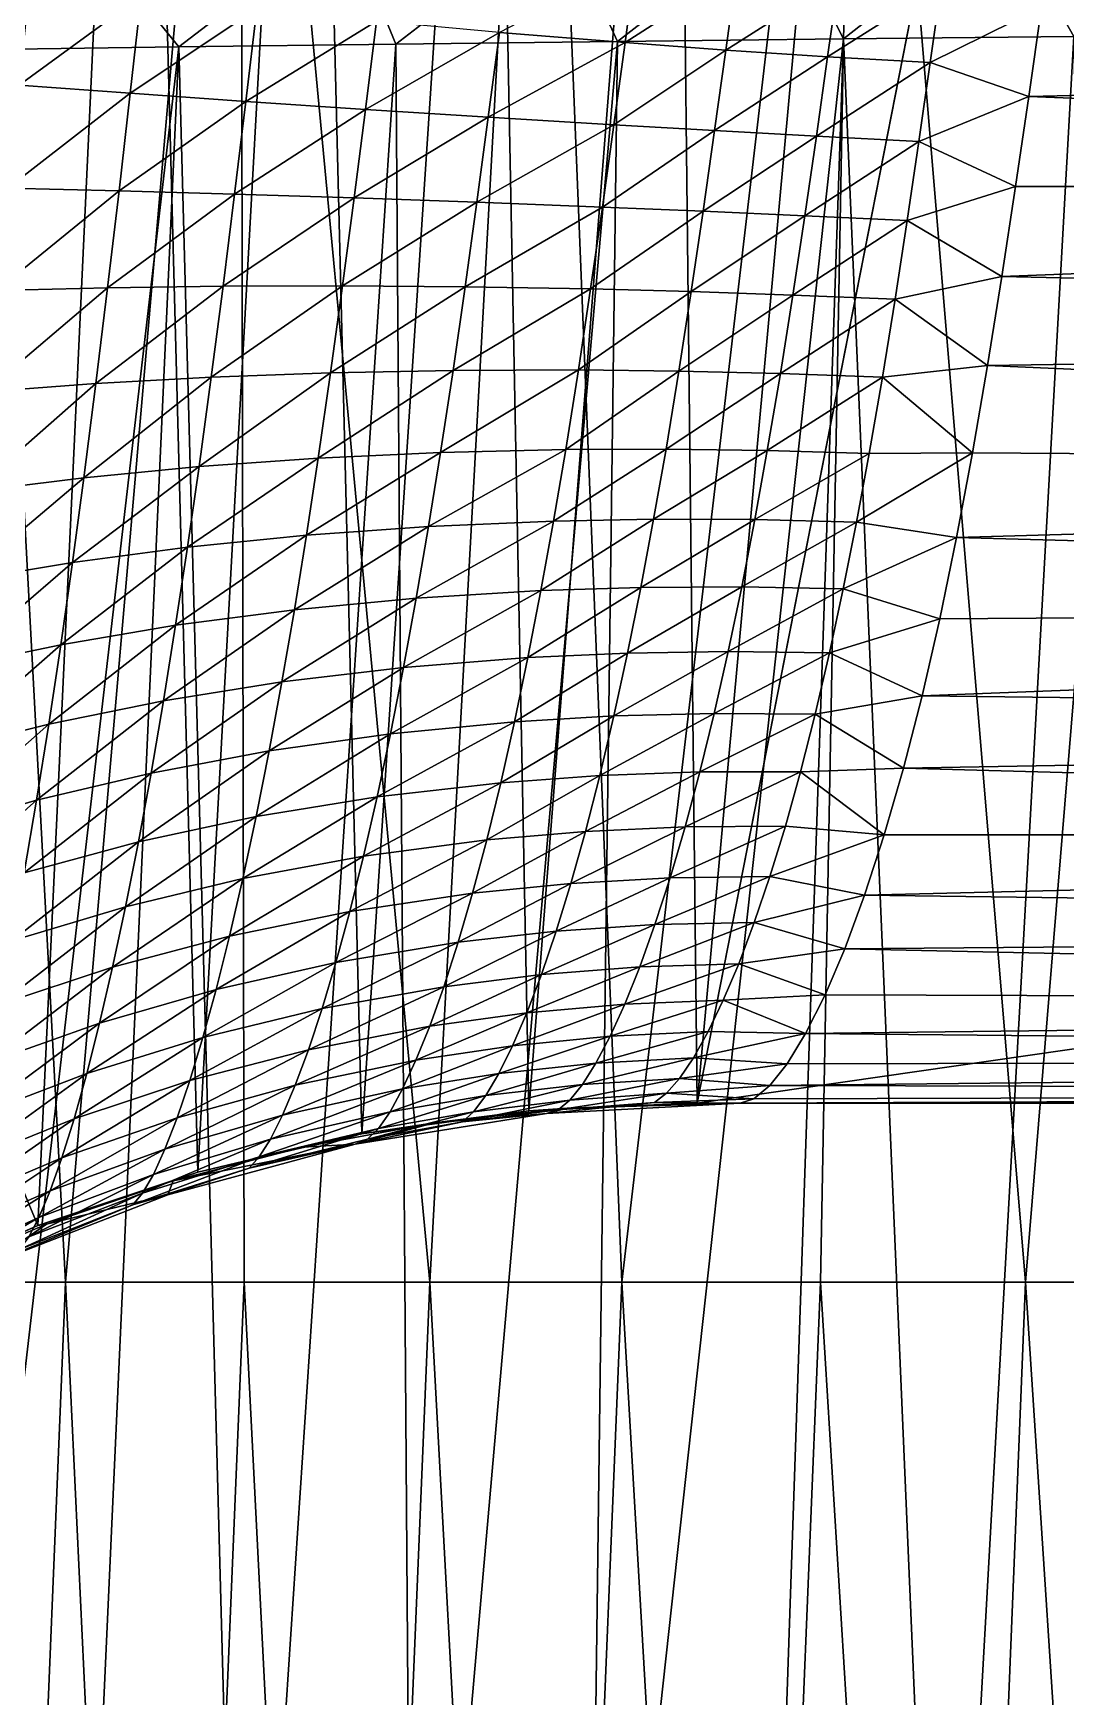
# Model space of a CAD drawing. Extents: x -53 to 3.8, y 0 to 88.2.
# Drawn here: x -40.364 to -38.114, y 64.955 to 68.582 of the extents above; entities that cross this region are included whole.
import ezdxf

# ---------------------------------------------------------------- set-up
doc = ezdxf.new("R2010")
doc.units = 0

msp = doc.modelspace()

# ---------------------------------------------------------------- linework, layer by layer
for points in [[(-42.131, 70.249), (-40.131, 70.7849), (-40.3543, 65.9824)], [(-40.3543, 65.9824), (-40.131, 70.7849), (-40.0054, 66.0984)], [(-40.131, 70.7849), (-39.7579, 70.5948), (-40.0054, 66.0984)], [(-40.0054, 66.0984), (-39.7579, 70.5948), (-39.648, 66.1818)], [(-39.7579, 70.5948), (-39.3671, 70.4448), (-39.648, 66.1818)], [(-39.648, 66.1818), (-39.3671, 70.4448), (-39.2844, 66.2321)], [(-39.3671, 70.4448), (-38.9626, 70.3364), (-39.2844, 66.2321)], [(-39.2844, 66.2321), (-38.9626, 70.3364), (-38.9169, 66.249)], [(-38.9169, 66.249), (-38.9626, 70.3364), (-38.5491, 70.2709)], [(-38.5491, 70.2709), (-38.131, 70.249), (-38.9169, 66.249)], [(-40.6915, 65.8347), (-42.131, 70.249), (-40.3543, 65.9824)], [(-40.6684, 65.8584, 12.5572), (-40.5296, 70.249, 11.8605), (-40.2942, 65.8584, 13.0534)], [(-40.5296, 70.249, 11.8605), (-39.9135, 70.249, 12.6447), (-40.2942, 65.8584, 13.0534)], [(-40.2942, 65.8584, 13.0534), (-39.9135, 70.249, 12.6447), (-39.9046, 65.8584, 13.5377)], [(-39.5001, 65.8584, 14.0096), (-39.9135, 70.249, 12.6447), (-39.2587, 70.249, 13.397)], [(-39.9046, 65.8584, 13.5377), (-39.9135, 70.249, 12.6447), (-39.5001, 65.8584, 14.0096)], [(-39.5001, 65.8584, 14.0096), (-39.2587, 70.249, 13.397), (-39.0811, 65.8584, 14.4688)], [(-39.0811, 65.8584, 14.4688), (-39.2587, 70.249, 13.397), (-38.567, 70.249, 14.1154)], [(-39.0811, 65.8584, 14.4688), (-38.567, 70.249, 14.1154), (-38.648, 65.8584, 14.9147)], [(-38.9169, 66.249), (-11.119, 70.249), (-10.3189, 66.249)], [(-38.131, 70.249), (-11.119, 70.249), (-38.9169, 66.249)], [(-38.648, 65.8584, 14.9147), (-38.567, 70.249, 14.1154), (-38.2011, 65.8584, 15.3468)], [(-38.567, 70.249, 14.1154), (-37.8401, 70.249, 14.7982), (-38.2011, 65.8584, 15.3468)], [(-38.2011, 65.8584, 15.3468), (-37.8401, 70.249, 14.7982), (-37.7407, 65.8584, 15.7647)], [(-39.2149, 68.8348, 19.1121), (-39.0907, 68.5636, 19.287), (-38.7357, 68.8396, 19.4727)], [(-39.0907, 68.5636, 19.287), (-38.5981, 68.5692, 19.6518), (-38.7357, 68.8396, 19.4727)], [(-38.7357, 68.8396, 19.4727), (-38.5981, 68.5692, 19.6518), (-38.2476, 68.8443, 19.8211)], [(-38.5981, 68.5692, 19.6518), (-38.0962, 68.5746, 20.0037), (-38.2476, 68.8443, 19.8211)], [(-38.2476, 68.8443, 19.8211), (-38.0962, 68.5746, 20.0037), (-37.7509, 68.8488, 20.1571)], [(-33.1418, 68.5619, 3.97538), (-33.1418, 68.867, 3.90211), (-38.1665, 68.638, 3.96169)], [(-40.8341, 68.8163, 17.7423), (-40.5104, 68.5456, 18.1186), (-40.2674, 68.8232, 18.2502)], [(-40.5104, 68.5456, 18.1186), (-40.0472, 68.5518, 18.5202), (-40.2674, 68.8232, 18.2502)], [(-40.2674, 68.8232, 18.2502), (-40.0472, 68.5518, 18.5202), (-39.6849, 68.8298, 18.7396)], [(-40.0472, 68.5518, 18.5202), (-39.5739, 68.5578, 18.9098), (-39.6849, 68.8298, 18.7396)], [(-39.6849, 68.8298, 18.7396), (-39.5739, 68.5578, 18.9098), (-39.2149, 68.8348, 19.1121)], [(-39.5739, 68.5578, 18.9098), (-39.0907, 68.5636, 19.287), (-39.2149, 68.8348, 19.1121)], [(-39.0744, 68.5612, 4.07748), (-39.0506, 68.738, 4.04327), (-39.3483, 68.5835, 4.148)], [(-39.0744, 68.5612, 4.07748), (-38.8307, 68.7186, 4.00265), (-39.0506, 68.738, 4.04327)], [(-40.3956, 68.4688, 4.64465), (-40.1294, 68.6631, 4.47268), (-40.3719, 68.6935, 4.61679)], [(-38.8546, 68.5451, 4.03541), (-38.8307, 68.7186, 4.00265), (-39.0744, 68.5612, 4.07748)], [(-38.8546, 68.5451, 4.03541), (-38.6086, 68.7018, 3.97412), (-38.8307, 68.7186, 4.00265)], [(-38.6327, 68.5306, 4.00559), (-38.6086, 68.7018, 3.97412), (-38.8546, 68.5451, 4.03541)], [(-38.6327, 68.5306, 4.00559), (-38.3852, 68.6875, 3.9578), (-38.6086, 68.7018, 3.97412)], [(-40.1532, 68.4507, 4.4986), (-40.1294, 68.6631, 4.47268), (-40.3956, 68.4688, 4.64465)], [(-40.1532, 68.4507, 4.4986), (-39.8771, 68.6346, 4.34602), (-40.1294, 68.6631, 4.47268)], [(-38.4094, 68.5176, 3.98814), (-38.3852, 68.6875, 3.9578), (-38.6327, 68.5306, 4.00559)], [(-38.3852, 68.6875, 3.9578), (-38.4094, 68.5176, 3.98814), (-38.1665, 68.638, 3.96169)], [(-39.9011, 68.4329, 4.37009), (-39.8771, 68.6346, 4.34602), (-40.1532, 68.4507, 4.4986)], [(-39.9011, 68.4329, 4.37009), (-39.6164, 68.608, 4.23761), (-39.8771, 68.6346, 4.34602)], [(-38.1665, 68.638, 3.96169), (-38.4094, 68.5176, 3.98814), (-38.1944, 68.4438, 3.99031)], [(-38.1944, 68.4438, 3.99031), (-33.1418, 68.5619, 3.97538), (-38.1665, 68.638, 3.96169)], [(-39.6404, 68.4155, 4.2599), (-39.6164, 68.608, 4.23761), (-39.9011, 68.4329, 4.37009)], [(-39.6404, 68.4155, 4.2599), (-39.3483, 68.5835, 4.148), (-39.6164, 68.608, 4.23761)], [(-39.3725, 68.3986, 4.1686), (-39.3483, 68.5835, 4.148), (-39.6404, 68.4155, 4.2599)], [(-39.3725, 68.3986, 4.1686), (-39.0744, 68.5612, 4.07748), (-39.3483, 68.5835, 4.148)], [(-40.6378, 63.4733, 19.0239), (-40.0472, 68.5518, 18.5202), (-40.5104, 68.5456, 18.1186)], [(-40.2772, 63.4733, 19.3435), (-40.0472, 68.5518, 18.5202), (-40.6378, 63.4733, 19.0239)], [(-39.9101, 63.4733, 19.6556), (-40.0472, 68.5518, 18.5202), (-40.2772, 63.4733, 19.3435)], [(-39.5739, 68.5578, 18.9098), (-40.0472, 68.5518, 18.5202), (-39.9101, 63.4733, 19.6556)], [(-39.5367, 63.4733, 19.9602), (-39.5739, 68.5578, 18.9098), (-39.9101, 63.4733, 19.6556)], [(-39.0907, 68.5636, 19.287), (-39.5739, 68.5578, 18.9098), (-39.5367, 63.4733, 19.9602)], [(-39.1571, 63.4733, 20.2572), (-39.0907, 68.5636, 19.287), (-39.5367, 63.4733, 19.9602)], [(-39.0988, 68.3822, 4.0965), (-39.0744, 68.5612, 4.07748), (-39.3725, 68.3986, 4.1686)], [(-38.5981, 68.5692, 19.6518), (-39.0907, 68.5636, 19.287), (-39.1571, 63.4733, 20.2572)], [(-38.7715, 63.4733, 20.5463), (-38.5981, 68.5692, 19.6518), (-39.1571, 63.4733, 20.2572)], [(-39.0988, 68.3822, 4.0965), (-38.8546, 68.5451, 4.03541), (-39.0744, 68.5612, 4.07748)], [(-38.38, 63.4733, 20.8274), (-38.5981, 68.5692, 19.6518), (-38.7715, 63.4733, 20.5463)], [(-38.38, 63.4733, 20.8274), (-38.0962, 68.5746, 20.0037), (-38.5981, 68.5692, 19.6518)], [(-37.9829, 63.4733, 21.1006), (-38.0962, 68.5746, 20.0037), (-38.38, 63.4733, 20.8274)], [(-33.1418, 68.2476, 4), (-33.1418, 68.5619, 3.97538), (-38.1944, 68.4438, 3.99031)], [(-38.8791, 68.3696, 4.05326), (-38.8546, 68.5451, 4.03541), (-39.0988, 68.3822, 4.0965)], [(-38.8791, 68.3696, 4.05326), (-38.6327, 68.5306, 4.00559), (-38.8546, 68.5451, 4.03541)], [(-38.6573, 68.3575, 4.02234), (-38.6327, 68.5306, 4.00559), (-38.8791, 68.3696, 4.05326)], [(-38.6573, 68.3575, 4.02234), (-38.4094, 68.5176, 3.98814), (-38.6327, 68.5306, 4.00559)], [(-38.4341, 68.3458, 4.00387), (-38.4094, 68.5176, 3.98814), (-38.6573, 68.3575, 4.02234)], [(-38.4094, 68.5176, 3.98814), (-38.4341, 68.3458, 4.00387), (-38.1944, 68.4438, 3.99031)], [(-40.4198, 68.2441, 4.65327), (-40.1532, 68.4507, 4.4986), (-40.3956, 68.4688, 4.64465)], [(-40.1775, 68.2382, 4.50635), (-40.1532, 68.4507, 4.4986), (-40.4198, 68.2441, 4.65327)], [(-40.1775, 68.2382, 4.50635), (-39.9011, 68.4329, 4.37009), (-40.1532, 68.4507, 4.4986)], [(-38.1944, 68.4438, 3.99031), (-38.4341, 68.3458, 4.00387), (-38.2229, 68.2476, 3.99987)], [(-38.2229, 68.2476, 3.99987), (-33.1418, 68.2476, 4), (-38.1944, 68.4438, 3.99031)], [(-39.9255, 68.2311, 4.37691), (-39.9011, 68.4329, 4.37009), (-40.1775, 68.2382, 4.50635)], [(-39.9255, 68.2311, 4.37691), (-39.6404, 68.4155, 4.2599), (-39.9011, 68.4329, 4.37009)], [(-39.665, 68.2229, 4.26573), (-39.6404, 68.4155, 4.2599), (-39.9255, 68.2311, 4.37691)], [(-39.665, 68.2229, 4.26573), (-39.3725, 68.3986, 4.1686), (-39.6404, 68.4155, 4.2599)], [(-39.3973, 68.2134, 4.17341), (-39.3725, 68.3986, 4.1686), (-39.665, 68.2229, 4.26573)], [(-39.3973, 68.2134, 4.17341), (-39.0988, 68.3822, 4.0965), (-39.3725, 68.3986, 4.1686)], [(-39.1237, 68.2028, 4.10023), (-39.0988, 68.3822, 4.0965), (-39.3973, 68.2134, 4.17341)], [(-39.1237, 68.2028, 4.10023), (-38.8791, 68.3696, 4.05326), (-39.0988, 68.3822, 4.0965)], [(-38.9041, 68.1936, 4.0561), (-38.8791, 68.3696, 4.05326), (-39.1237, 68.2028, 4.10023)], [(-38.9041, 68.1936, 4.0561), (-38.6573, 68.3575, 4.02234), (-38.8791, 68.3696, 4.05326)], [(-38.6825, 68.1839, 4.02427), (-38.6573, 68.3575, 4.02234), (-38.9041, 68.1936, 4.0561)], [(-38.6825, 68.1839, 4.02427), (-38.4341, 68.3458, 4.00387), (-38.6573, 68.3575, 4.02234)], [(-38.4594, 68.1735, 4.00488), (-38.4341, 68.3458, 4.00387), (-38.6825, 68.1839, 4.02427)], [(-38.4341, 68.3458, 4.00387), (-38.4594, 68.1735, 4.00488), (-38.2229, 68.2476, 3.99987)], [(-40.4445, 68.0205, 4.6427), (-40.1775, 68.2382, 4.50635), (-40.4198, 68.2441, 4.65327)], [(-40.2024, 68.0268, 4.49597), (-40.1775, 68.2382, 4.50635), (-40.4445, 68.0205, 4.6427)], [(-40.2024, 68.0268, 4.49597), (-39.9255, 68.2311, 4.37691), (-40.1775, 68.2382, 4.50635)], [(-39.9506, 68.0303, 4.36652), (-39.9255, 68.2311, 4.37691), (-40.2024, 68.0268, 4.49597)], [(-39.9506, 68.0303, 4.36652), (-39.665, 68.2229, 4.26573), (-39.9255, 68.2311, 4.37691)], [(-39.6903, 68.0311, 4.25514), (-39.665, 68.2229, 4.26573), (-39.9506, 68.0303, 4.36652)], [(-39.6903, 68.0311, 4.25514), (-39.3973, 68.2134, 4.17341), (-39.665, 68.2229, 4.26573)], [(-38.2229, 68.2476, 3.99987), (-38.4594, 68.1735, 4.00488), (-38.2526, 68.0516, 3.99022)], [(-38.2526, 68.0516, 3.99022), (-33.1418, 68.2476, 4), (-38.2229, 68.2476, 3.99987)], [(-33.1418, 67.9361, 3.97538), (-33.1418, 68.2476, 4), (-38.2526, 68.0516, 3.99022)], [(-39.4227, 68.029, 4.1624), (-39.3973, 68.2134, 4.17341), (-39.6903, 68.0311, 4.25514)], [(-39.4227, 68.029, 4.1624), (-39.1237, 68.2028, 4.10023), (-39.3973, 68.2134, 4.17341)], [(-39.1494, 68.0242, 4.08862), (-39.1237, 68.2028, 4.10023), (-39.4227, 68.029, 4.1624)], [(-39.1494, 68.0242, 4.08862), (-38.9041, 68.1936, 4.0561), (-39.1237, 68.2028, 4.10023)], [(-38.93, 68.0184, 4.04389), (-38.9041, 68.1936, 4.0561), (-39.1494, 68.0242, 4.08862)], [(-38.93, 68.0184, 4.04389), (-38.6825, 68.1839, 4.02427), (-38.9041, 68.1936, 4.0561)], [(-38.7085, 68.0109, 4.01132), (-38.6825, 68.1839, 4.02427), (-38.93, 68.0184, 4.04389)], [(-38.7085, 68.0109, 4.01132), (-38.4594, 68.1735, 4.00488), (-38.6825, 68.1839, 4.02427)], [(-38.4594, 68.1735, 4.00488), (-38.7085, 68.0109, 4.01132), (-38.4857, 68.0018, 3.99108)], [(-38.2526, 68.0516, 3.99022), (-38.4594, 68.1735, 4.00488), (-38.4857, 68.0018, 3.99108)], [(-38.4857, 68.0018, 3.99108), (-38.2838, 67.8574, 3.96122), (-38.2526, 68.0516, 3.99022)], [(-38.2838, 67.8574, 3.96122), (-33.1418, 67.9361, 3.97538), (-38.2526, 68.0516, 3.99022)], [(-40.4699, 67.7996, 4.61301), (-40.2024, 68.0268, 4.49597), (-40.4445, 68.0205, 4.6427)], [(-40.228, 67.8179, 4.46753), (-40.2024, 68.0268, 4.49597), (-40.4699, 67.7996, 4.61301)], [(-40.228, 67.8179, 4.46753), (-39.9506, 68.0303, 4.36652), (-40.2024, 68.0268, 4.49597)], [(-39.9764, 67.8319, 4.33899), (-39.9506, 68.0303, 4.36652), (-40.228, 67.8179, 4.46753)], [(-39.9764, 67.8319, 4.33899), (-39.6903, 68.0311, 4.25514), (-39.9506, 68.0303, 4.36652)], [(-39.7163, 67.8415, 4.22818), (-39.6903, 68.0311, 4.25514), (-39.9764, 67.8319, 4.33899)], [(-39.7163, 67.8415, 4.22818), (-39.4227, 68.029, 4.1624), (-39.6903, 68.0311, 4.25514)], [(-39.4491, 67.8467, 4.13566), (-39.4227, 68.029, 4.1624), (-39.7163, 67.8415, 4.22818)], [(-39.4491, 67.8467, 4.13566), (-39.1494, 68.0242, 4.08862), (-39.4227, 68.029, 4.1624)], [(-39.1761, 67.8476, 4.06173), (-39.1494, 68.0242, 4.08862), (-39.4491, 67.8467, 4.13566)], [(-39.1761, 67.8476, 4.06173), (-38.93, 68.0184, 4.04389), (-39.1494, 68.0242, 4.08862)], [(-38.9569, 67.8451, 4.01664), (-38.93, 68.0184, 4.04389), (-39.1761, 67.8476, 4.06173)], [(-38.9569, 67.8451, 4.01664), (-38.7085, 68.0109, 4.01132), (-38.93, 68.0184, 4.04389)], [(-38.7085, 68.0109, 4.01132), (-38.9569, 67.8451, 4.01664), (-38.7357, 67.84, 3.9835)], [(-38.4857, 68.0018, 3.99108), (-38.7085, 68.0109, 4.01132), (-38.7357, 67.84, 3.9835)], [(-38.7357, 67.84, 3.9835), (-38.5132, 67.8321, 3.96245), (-38.4857, 68.0018, 3.99108)], [(-38.5132, 67.8321, 3.96245), (-38.2838, 67.8574, 3.96122), (-38.4857, 68.0018, 3.99108)], [(-33.1418, 67.631, 3.90211), (-33.1418, 67.9361, 3.97538), (-38.2838, 67.8574, 3.96122)], [(-40.2543, 67.6127, 4.42144), (-39.9764, 67.8319, 4.33899), (-40.228, 67.8179, 4.46753)], [(-40.003, 67.637, 4.29471), (-39.9764, 67.8319, 4.33899), (-40.2543, 67.6127, 4.42144)], [(-40.003, 67.637, 4.29471), (-39.7163, 67.8415, 4.22818), (-39.9764, 67.8319, 4.33899)], [(-39.7433, 67.6553, 4.18522), (-39.7163, 67.8415, 4.22818), (-40.003, 67.637, 4.29471)], [(-39.7433, 67.6553, 4.18522), (-39.4491, 67.8467, 4.13566), (-39.7163, 67.8415, 4.22818)], [(-39.4765, 67.6678, 4.09352), (-39.4491, 67.8467, 4.13566), (-39.7433, 67.6553, 4.18522)], [(-39.4765, 67.6678, 4.09352), (-39.1761, 67.8476, 4.06173), (-39.4491, 67.8467, 4.13566)], [(-39.2038, 67.6742, 4.01991), (-39.1761, 67.8476, 4.06173), (-39.4765, 67.6678, 4.09352)], [(-39.2038, 67.6742, 4.01991), (-38.9569, 67.8451, 4.01664), (-39.1761, 67.8476, 4.06173)], [(-38.9569, 67.8451, 4.01664), (-39.2038, 67.6742, 4.01991), (-38.985, 67.675, 3.9747)], [(-38.7357, 67.84, 3.9835), (-38.9569, 67.8451, 4.01664), (-38.985, 67.675, 3.9747)], [(-38.985, 67.675, 3.9747), (-38.7642, 67.6722, 3.94114), (-38.7357, 67.84, 3.9835)], [(-38.7642, 67.6722, 3.94114), (-38.5132, 67.8321, 3.96245), (-38.7357, 67.84, 3.9835)], [(-38.7642, 67.6722, 3.94114), (-38.542, 67.6655, 3.91935), (-38.5132, 67.8321, 3.96245)], [(-38.542, 67.6655, 3.91935), (-38.3169, 67.6671, 3.9132), (-38.5132, 67.8321, 3.96245)], [(-38.5132, 67.8321, 3.96245), (-38.3169, 67.6671, 3.9132), (-38.2838, 67.8574, 3.96122)], [(-38.3169, 67.6671, 3.9132), (-33.1418, 67.631, 3.90211), (-38.2838, 67.8574, 3.96122)], [(-40.4959, 67.5828, 4.56462), (-40.228, 67.8179, 4.46753), (-40.4699, 67.7996, 4.61301)], [(-40.2543, 67.6127, 4.42144), (-40.228, 67.8179, 4.46753), (-40.4959, 67.5828, 4.56462)], [(-40.0282, 67.4615, 4.23941), (-39.7433, 67.6553, 4.18522), (-40.003, 67.637, 4.29471)], [(-39.7689, 67.4877, 4.1318), (-39.7433, 67.6553, 4.18522), (-40.0282, 67.4615, 4.23941)], [(-39.7689, 67.4877, 4.1318), (-39.4765, 67.6678, 4.09352), (-39.7433, 67.6553, 4.18522)], [(-39.5025, 67.5066, 4.04138), (-39.4765, 67.6678, 4.09352), (-39.7689, 67.4877, 4.1318)], [(-39.2038, 67.6742, 4.01991), (-39.5025, 67.5066, 4.04138), (-39.2304, 67.5181, 3.96847)], [(-39.5025, 67.5066, 4.04138), (-39.2038, 67.6742, 4.01991), (-39.4765, 67.6678, 4.09352)], [(-38.985, 67.675, 3.9747), (-39.2038, 67.6742, 4.01991), (-39.2304, 67.5181, 3.96847)], [(-39.2304, 67.5181, 3.96847), (-39.012, 67.522, 3.92339), (-38.985, 67.675, 3.9747)], [(-39.012, 67.522, 3.92339), (-38.7642, 67.6722, 3.94114), (-38.985, 67.675, 3.9747)], [(-39.012, 67.522, 3.92339), (-38.7915, 67.5212, 3.88958), (-38.7642, 67.6722, 3.94114)], [(-38.7915, 67.5212, 3.88958), (-38.542, 67.6655, 3.91935), (-38.7642, 67.6722, 3.94114)], [(-38.542, 67.6655, 3.91935), (-38.7915, 67.5212, 3.88958), (-38.5697, 67.5157, 3.86718)], [(-38.5697, 67.5157, 3.86718), (-38.3169, 67.6671, 3.9132), (-38.542, 67.6655, 3.91935)], [(-38.3517, 67.4825, 3.84687), (-38.3169, 67.6671, 3.9132), (-38.5697, 67.5157, 3.86718)], [(-38.3517, 67.4825, 3.84687), (-33.1418, 67.631, 3.90211), (-38.3169, 67.6671, 3.9132)], [(-40.5205, 67.3876, 4.50383), (-40.2543, 67.6127, 4.42144), (-40.4959, 67.5828, 4.56462)], [(-40.2791, 67.428, 4.36367), (-40.2543, 67.6127, 4.42144), (-40.5205, 67.3876, 4.50383)], [(-40.2791, 67.428, 4.36367), (-40.003, 67.637, 4.29471), (-40.2543, 67.6127, 4.42144)], [(-40.0282, 67.4615, 4.23941), (-40.003, 67.637, 4.29471), (-40.2791, 67.428, 4.36367)], [(-33.1418, 67.341, 3.78201), (-33.1418, 67.631, 3.90211), (-38.3517, 67.4825, 3.84687)], [(-39.5025, 67.5066, 4.04138), (-39.7953, 67.3248, 4.06545), (-39.5294, 67.3501, 3.97684)], [(-39.7953, 67.3248, 4.06545), (-39.5025, 67.5066, 4.04138), (-39.7689, 67.4877, 4.1318)], [(-39.2304, 67.5181, 3.96847), (-39.5025, 67.5066, 4.04138), (-39.5294, 67.3501, 3.97684)], [(-39.5294, 67.3501, 3.97684), (-39.2578, 67.3666, 3.90501), (-39.2304, 67.5181, 3.96847)], [(-39.2578, 67.3666, 3.90501), (-39.012, 67.522, 3.92339), (-39.2304, 67.5181, 3.96847)], [(-39.2578, 67.3666, 3.90501), (-39.0399, 67.3734, 3.86029), (-39.012, 67.522, 3.92339)], [(-39.0399, 67.3734, 3.86029), (-38.7915, 67.5212, 3.88958), (-39.012, 67.522, 3.92339)], [(-39.0399, 67.3734, 3.86029), (-38.8199, 67.3747, 3.82639), (-38.7915, 67.5212, 3.88958)], [(-38.7915, 67.5212, 3.88958), (-38.8199, 67.3747, 3.82639), (-38.5697, 67.5157, 3.86718)], [(-38.5697, 67.5157, 3.86718), (-38.8199, 67.3747, 3.82639), (-38.5985, 67.3705, 3.80344)], [(-38.5985, 67.3705, 3.80344), (-38.3517, 67.4825, 3.84687), (-38.5697, 67.5157, 3.86718)], [(-40.3046, 67.2485, 4.29162), (-40.0282, 67.4615, 4.23941), (-40.2791, 67.428, 4.36367)], [(-40.0541, 67.2909, 4.17056), (-40.0282, 67.4615, 4.23941), (-40.3046, 67.2485, 4.29162)], [(-40.0541, 67.2909, 4.17056), (-39.7689, 67.4877, 4.1318), (-40.0282, 67.4615, 4.23941)], [(-39.7953, 67.3248, 4.06545), (-39.7689, 67.4877, 4.1318), (-40.0541, 67.2909, 4.17056)], [(-38.3884, 67.3051, 3.76296), (-38.3517, 67.4825, 3.84687), (-38.5985, 67.3705, 3.80344)], [(-38.3884, 67.3051, 3.76296), (-33.1418, 67.341, 3.78201), (-38.3517, 67.4825, 3.84687)], [(-40.5456, 67.1979, 4.42791), (-40.2791, 67.428, 4.36367), (-40.5205, 67.3876, 4.50383)], [(-40.3046, 67.2485, 4.29162), (-40.2791, 67.428, 4.36367), (-40.5456, 67.1979, 4.42791)], [(-39.5294, 67.3501, 3.97684), (-39.7953, 67.3248, 4.06545), (-39.8224, 67.1676, 3.98651)], [(-39.8224, 67.1676, 3.98651), (-39.5571, 67.199, 3.90021), (-39.5294, 67.3501, 3.97684)], [(-39.5571, 67.199, 3.90021), (-39.2578, 67.3666, 3.90501), (-39.5294, 67.3501, 3.97684)], [(-39.5571, 67.199, 3.90021), (-39.2861, 67.2204, 3.82988), (-39.2578, 67.3666, 3.90501)], [(-39.2861, 67.2204, 3.82988), (-39.0399, 67.3734, 3.86029), (-39.2578, 67.3666, 3.90501)], [(-39.2861, 67.2204, 3.82988), (-39.0687, 67.2302, 3.78575), (-39.0399, 67.3734, 3.86029)], [(-39.0687, 67.2302, 3.78575), (-38.8199, 67.3747, 3.82639), (-39.0399, 67.3734, 3.86029)], [(-39.0687, 67.2302, 3.78575), (-38.8493, 67.2336, 3.75191), (-38.8199, 67.3747, 3.82639)], [(-38.8493, 67.2336, 3.75191), (-38.5985, 67.3705, 3.80344), (-38.8199, 67.3747, 3.82639)], [(-38.6285, 67.2308, 3.72852), (-38.5985, 67.3705, 3.80344), (-38.8493, 67.2336, 3.75191)], [(-38.6285, 67.2308, 3.72852), (-38.3884, 67.3051, 3.76296), (-38.5985, 67.3705, 3.80344)], [(-39.7953, 67.3248, 4.06545), (-40.0806, 67.1263, 4.08849), (-39.8224, 67.1676, 3.98651)], [(-40.0806, 67.1263, 4.08849), (-39.7953, 67.3248, 4.06545), (-40.0541, 67.2909, 4.17056)], [(-38.4269, 67.1368, 3.66218), (-33.1418, 67.341, 3.78201), (-38.3884, 67.3051, 3.76296)], [(-33.1418, 67.0734, 3.61803), (-33.1418, 67.341, 3.78201), (-38.4269, 67.1368, 3.66218)], [(-40.3306, 67.0753, 4.20563), (-40.0541, 67.2909, 4.17056), (-40.3046, 67.2485, 4.29162)], [(-40.0806, 67.1263, 4.08849), (-40.0541, 67.2909, 4.17056), (-40.3306, 67.0753, 4.20563)], [(-38.4269, 67.1368, 3.66218), (-38.3884, 67.3051, 3.76296), (-38.6285, 67.2308, 3.72852)], [(-40.5711, 67.0149, 4.33723), (-40.3046, 67.2485, 4.29162), (-40.5456, 67.1979, 4.42791)], [(-40.3306, 67.0753, 4.20563), (-40.3046, 67.2485, 4.29162), (-40.5711, 67.0149, 4.33723)], [(-39.5855, 67.0543, 3.81183), (-39.2861, 67.2204, 3.82988), (-39.5571, 67.199, 3.90021)], [(-39.5855, 67.0543, 3.81183), (-39.3153, 67.0805, 3.74338), (-39.2861, 67.2204, 3.82988)], [(-39.3153, 67.0805, 3.74338), (-39.0687, 67.2302, 3.78575), (-39.2861, 67.2204, 3.82988)], [(-39.3153, 67.0805, 3.74338), (-39.0985, 67.0932, 3.70009), (-39.0687, 67.2302, 3.78575)], [(-39.0985, 67.0932, 3.70009), (-38.8493, 67.2336, 3.75191), (-39.0687, 67.2302, 3.78575)], [(-38.8797, 67.0988, 3.6665), (-38.8493, 67.2336, 3.75191), (-39.0985, 67.0932, 3.70009)], [(-38.8797, 67.0988, 3.6665), (-38.6285, 67.2308, 3.72852), (-38.8493, 67.2336, 3.75191)], [(-38.6596, 67.0973, 3.64276), (-38.6285, 67.2308, 3.72852), (-38.8797, 67.0988, 3.6665)], [(-38.6596, 67.0973, 3.64276), (-38.4269, 67.1368, 3.66218), (-38.6285, 67.2308, 3.72852)], [(-39.8501, 67.017, 3.89531), (-39.5571, 67.199, 3.90021), (-39.8224, 67.1676, 3.98651)], [(-39.8501, 67.017, 3.89531), (-39.5855, 67.0543, 3.81183), (-39.5571, 67.199, 3.90021)], [(-39.8224, 67.1676, 3.98651), (-40.0806, 67.1263, 4.08849), (-40.1077, 66.9686, 3.99355)], [(-40.1077, 66.9686, 3.99355), (-39.8501, 67.017, 3.89531), (-39.8224, 67.1676, 3.98651)], [(-38.4673, 66.9793, 3.54528), (-38.4269, 67.1368, 3.66218), (-38.6596, 67.0973, 3.64276)], [(-38.4673, 66.9793, 3.54528), (-33.1418, 67.0734, 3.61803), (-38.4269, 67.1368, 3.66218)], [(-40.0806, 67.1263, 4.08849), (-40.3571, 66.9093, 4.10605), (-40.1077, 66.9686, 3.99355)], [(-40.3571, 66.9093, 4.10605), (-40.0806, 67.1263, 4.08849), (-40.3306, 67.0753, 4.20563)], [(-39.1293, 66.9633, 3.60368), (-38.8797, 67.0988, 3.6665), (-39.0985, 67.0932, 3.70009)], [(-38.9112, 66.9712, 3.57053), (-38.8797, 67.0988, 3.6665), (-39.1293, 66.9633, 3.60368)], [(-38.9112, 66.9712, 3.57053), (-38.6596, 67.0973, 3.64276), (-38.8797, 67.0988, 3.6665)], [(-38.6918, 66.9712, 3.54657), (-38.6596, 67.0973, 3.64276), (-38.9112, 66.9712, 3.57053)], [(-38.6918, 66.9712, 3.54657), (-38.4673, 66.9793, 3.54528), (-38.6596, 67.0973, 3.64276)], [(-40.5972, 66.8395, 4.23215), (-40.3306, 67.0753, 4.20563), (-40.5711, 67.0149, 4.33723)], [(-40.3571, 66.9093, 4.10605), (-40.3306, 67.0753, 4.20563), (-40.5972, 66.8395, 4.23215)], [(-39.6147, 66.9169, 3.71203), (-39.3153, 67.0805, 3.74338), (-39.5855, 67.0543, 3.81183)], [(-39.6147, 66.9169, 3.71203), (-39.3454, 66.9477, 3.64589), (-39.3153, 67.0805, 3.74338)], [(-39.3454, 66.9477, 3.64589), (-39.0985, 67.0932, 3.70009), (-39.3153, 67.0805, 3.74338)], [(-39.3454, 66.9477, 3.64589), (-39.1293, 66.9633, 3.60368), (-39.0985, 67.0932, 3.70009)], [(-33.1418, 66.8341, 3.41352), (-33.1418, 67.0734, 3.61803), (-38.4673, 66.9793, 3.54528)], [(-39.8785, 66.8738, 3.79218), (-39.5855, 67.0543, 3.81183), (-39.8501, 67.017, 3.89531)], [(-39.8785, 66.8738, 3.79218), (-39.6147, 66.9169, 3.71203), (-39.5855, 67.0543, 3.81183)], [(-40.1354, 66.8186, 3.88607), (-39.8501, 67.017, 3.89531), (-40.1077, 66.9686, 3.99355)], [(-40.1354, 66.8186, 3.88607), (-39.8785, 66.8738, 3.79218), (-39.8501, 67.017, 3.89531)], [(-40.1077, 66.9686, 3.99355), (-40.3571, 66.9093, 4.10605), (-40.3841, 66.7514, 3.99324)], [(-40.3841, 66.7514, 3.99324), (-40.1354, 66.8186, 3.88607), (-40.1077, 66.9686, 3.99355)], [(-39.376, 66.8228, 3.53795), (-39.1293, 66.9633, 3.60368), (-39.3454, 66.9477, 3.64589)], [(-39.1607, 66.8413, 3.49711), (-39.1293, 66.9633, 3.60368), (-39.376, 66.8228, 3.53795)], [(-39.1607, 66.8413, 3.49711), (-38.9112, 66.9712, 3.57053), (-39.1293, 66.9633, 3.60368)], [(-38.9435, 66.8514, 3.46462), (-38.9112, 66.9712, 3.57053), (-39.1607, 66.8413, 3.49711)], [(-38.9435, 66.8514, 3.46462), (-38.6918, 66.9712, 3.54657), (-38.9112, 66.9712, 3.57053)], [(-38.7249, 66.853, 3.44061), (-38.6918, 66.9712, 3.54657), (-38.9435, 66.8514, 3.46462)], [(-38.7249, 66.853, 3.44061), (-38.5092, 66.8342, 3.41345), (-38.6918, 66.9712, 3.54657)], [(-38.5092, 66.8342, 3.41345), (-38.4673, 66.9793, 3.54528), (-38.6918, 66.9712, 3.54657)], [(-38.5092, 66.8342, 3.41345), (-33.1418, 66.8341, 3.41352), (-38.4673, 66.9793, 3.54528)], [(-39.9074, 66.7389, 3.67766), (-39.6147, 66.9169, 3.71203), (-39.8785, 66.8738, 3.79218)], [(-39.9074, 66.7389, 3.67766), (-39.6445, 66.7875, 3.60135), (-39.6147, 66.9169, 3.71203)], [(-39.6445, 66.7875, 3.60135), (-39.3454, 66.9477, 3.64589), (-39.6147, 66.9169, 3.71203)], [(-39.6445, 66.7875, 3.60135), (-39.376, 66.8228, 3.53795), (-39.3454, 66.9477, 3.64589)], [(-40.3571, 66.9093, 4.10605), (-40.6236, 66.6728, 4.11304), (-40.3841, 66.7514, 3.99324)], [(-40.6236, 66.6728, 4.11304), (-40.3571, 66.9093, 4.10605), (-40.5972, 66.8395, 4.23215)], [(-40.1634, 66.6772, 3.7666), (-39.8785, 66.8738, 3.79218), (-40.1354, 66.8186, 3.88607)], [(-40.1634, 66.6772, 3.7666), (-39.9074, 66.7389, 3.67766), (-39.8785, 66.8738, 3.79218)], [(-39.1927, 66.7279, 3.38102), (-38.9435, 66.8514, 3.46462), (-39.1607, 66.8413, 3.49711)], [(-38.9762, 66.7402, 3.34944), (-38.9435, 66.8514, 3.46462), (-39.1927, 66.7279, 3.38102)], [(-38.9762, 66.7402, 3.34944), (-38.7585, 66.7434, 3.32559), (-38.7249, 66.853, 3.44061)], [(-38.9762, 66.7402, 3.34944), (-38.7249, 66.853, 3.44061), (-38.9435, 66.8514, 3.46462)], [(-38.7585, 66.7434, 3.32559), (-38.5092, 66.8342, 3.41345), (-38.7249, 66.853, 3.44061)], [(-40.4115, 66.6026, 3.86775), (-40.1354, 66.8186, 3.88607), (-40.3841, 66.7514, 3.99324)], [(-40.4115, 66.6026, 3.86775), (-40.1634, 66.6772, 3.7666), (-40.1354, 66.8186, 3.88607)], [(-39.6745, 66.6669, 3.48042), (-39.376, 66.8228, 3.53795), (-39.6445, 66.7875, 3.60135)], [(-39.6745, 66.6669, 3.48042), (-39.4071, 66.7066, 3.42019), (-39.376, 66.8228, 3.53795)], [(-39.4071, 66.7066, 3.42019), (-39.1607, 66.8413, 3.49711), (-39.376, 66.8228, 3.53795)], [(-39.1927, 66.7279, 3.38102), (-39.1607, 66.8413, 3.49711), (-39.4071, 66.7066, 3.42019)], [(-38.7585, 66.7434, 3.32559), (-38.5521, 66.7026, 3.26811), (-38.5092, 66.8342, 3.41345)], [(-38.5521, 66.7026, 3.26811), (-33.1418, 66.8341, 3.41352), (-38.5092, 66.8342, 3.41345)], [(-33.1418, 66.631, 3.17557), (-33.1418, 66.8341, 3.41352), (-38.5521, 66.7026, 3.26811)], [(-39.9365, 66.6131, 3.55237), (-39.6445, 66.7875, 3.60135), (-39.9074, 66.7389, 3.67766)], [(-39.9365, 66.6131, 3.55237), (-39.6745, 66.6669, 3.48042), (-39.6445, 66.7875, 3.60135)], [(-40.1917, 66.5452, 3.63578), (-39.9074, 66.7389, 3.67766), (-40.1634, 66.6772, 3.7666)], [(-40.1917, 66.5452, 3.63578), (-39.9365, 66.6131, 3.55237), (-39.9074, 66.7389, 3.67766)], [(-39.2248, 66.6237, 3.25606), (-39.0093, 66.6382, 3.22567), (-38.9762, 66.7402, 3.34944)], [(-39.2248, 66.6237, 3.25606), (-38.9762, 66.7402, 3.34944), (-39.1927, 66.7279, 3.38102)], [(-39.0093, 66.6382, 3.22567), (-38.7585, 66.7434, 3.32559), (-38.9762, 66.7402, 3.34944)], [(-39.0093, 66.6382, 3.22567), (-38.7925, 66.6432, 3.2022), (-38.7585, 66.7434, 3.32559)], [(-38.7925, 66.6432, 3.2022), (-38.5521, 66.7026, 3.26811), (-38.7585, 66.7434, 3.32559)], [(-39.7047, 66.5558, 3.34986), (-39.4071, 66.7066, 3.42019), (-39.6745, 66.6669, 3.48042)], [(-39.4384, 66.5997, 3.29326), (-39.4071, 66.7066, 3.42019), (-39.7047, 66.5558, 3.34986)], [(-39.4384, 66.5997, 3.29326), (-39.1927, 66.7279, 3.38102), (-39.4071, 66.7066, 3.42019)], [(-39.2248, 66.6237, 3.25606), (-39.1927, 66.7279, 3.38102), (-39.4384, 66.5997, 3.29326)], [(-38.7925, 66.6432, 3.2022), (-38.5953, 66.5858, 3.11064), (-38.5521, 66.7026, 3.26811)], [(-38.5953, 66.5858, 3.11064), (-33.1418, 66.631, 3.17557), (-38.5521, 66.7026, 3.26811)], [(-40.439, 66.4638, 3.73026), (-40.1634, 66.6772, 3.7666), (-40.4115, 66.6026, 3.86775)], [(-40.439, 66.4638, 3.73026), (-40.1917, 66.5452, 3.63578), (-40.1634, 66.6772, 3.7666)], [(-39.9656, 66.4971, 3.41694), (-39.6745, 66.6669, 3.48042), (-39.9365, 66.6131, 3.55237)], [(-39.9656, 66.4971, 3.41694), (-39.7047, 66.5558, 3.34986), (-39.6745, 66.6669, 3.48042)], [(-39.2568, 66.5295, 3.12289), (-39.0093, 66.6382, 3.22567), (-39.2248, 66.6237, 3.25606)], [(-39.2568, 66.5295, 3.12289), (-39.0423, 66.5462, 3.09398), (-39.0093, 66.6382, 3.22567)], [(-39.0423, 66.5462, 3.09398), (-38.7925, 66.6432, 3.2022), (-39.0093, 66.6382, 3.22567)], [(-39.0423, 66.5462, 3.09398), (-38.8265, 66.5529, 3.07115), (-38.7925, 66.6432, 3.2022)], [(-38.8265, 66.5529, 3.07115), (-38.5953, 66.5858, 3.11064), (-38.7925, 66.6432, 3.2022)], [(-33.1418, 66.467, 2.90798), (-33.1418, 66.631, 3.17557), (-38.5953, 66.5858, 3.11064)], [(-40.2199, 66.4237, 3.49426), (-39.9365, 66.6131, 3.55237), (-40.1917, 66.5452, 3.63578)], [(-40.2199, 66.4237, 3.49426), (-39.9656, 66.4971, 3.41694), (-39.9365, 66.6131, 3.55237)], [(-39.7347, 66.4552, 3.2103), (-39.4384, 66.5997, 3.29326), (-39.7047, 66.5558, 3.34986)], [(-39.4695, 66.5029, 3.15778), (-39.4384, 66.5997, 3.29326), (-39.7347, 66.4552, 3.2103)], [(-39.4695, 66.5029, 3.15778), (-39.2568, 66.5295, 3.12289), (-39.2248, 66.6237, 3.25606)], [(-39.4695, 66.5029, 3.15778), (-39.2248, 66.6237, 3.25606), (-39.4384, 66.5997, 3.29326)], [(-39.9946, 66.3919, 3.27201), (-39.7047, 66.5558, 3.34986), (-39.9656, 66.4971, 3.41694)], [(-39.9946, 66.3919, 3.27201), (-39.7347, 66.4552, 3.2103), (-39.7047, 66.5558, 3.34986)], [(-39.075, 66.4648, 2.95505), (-38.8265, 66.5529, 3.07115), (-39.0423, 66.5462, 3.09398)], [(-39.075, 66.4648, 2.95505), (-38.8602, 66.4733, 2.93316), (-38.8265, 66.5529, 3.07115)], [(-38.8602, 66.4733, 2.93316), (-38.6384, 66.485, 2.94248), (-38.8265, 66.5529, 3.07115)], [(-38.8265, 66.5529, 3.07115), (-38.6384, 66.485, 2.94248), (-38.5953, 66.5858, 3.11064)], [(-38.6384, 66.485, 2.94248), (-33.1418, 66.467, 2.90798), (-38.5953, 66.5858, 3.11064)], [(-40.4664, 66.3359, 3.58145), (-40.1917, 66.5452, 3.63578), (-40.439, 66.4638, 3.73026)], [(-40.4664, 66.3359, 3.58145), (-40.2199, 66.4237, 3.49426), (-40.1917, 66.5452, 3.63578)], [(-39.5002, 66.4169, 3.01441), (-39.2568, 66.5295, 3.12289), (-39.4695, 66.5029, 3.15778)], [(-39.5002, 66.4169, 3.01441), (-39.2886, 66.446, 2.98216), (-39.2568, 66.5295, 3.12289)], [(-39.2886, 66.446, 2.98216), (-39.0423, 66.5462, 3.09398), (-39.2568, 66.5295, 3.12289)], [(-39.2886, 66.446, 2.98216), (-39.075, 66.4648, 2.95505), (-39.0423, 66.5462, 3.09398)], [(-40.2479, 66.3133, 3.34268), (-39.9656, 66.4971, 3.41694), (-40.2199, 66.4237, 3.49426)], [(-40.2479, 66.3133, 3.34268), (-39.9946, 66.3919, 3.27201), (-39.9656, 66.4971, 3.41694)], [(-39.7643, 66.3656, 3.06238), (-39.5002, 66.4169, 3.01441), (-39.4695, 66.5029, 3.15778)], [(-39.7643, 66.3656, 3.06238), (-39.4695, 66.5029, 3.15778), (-39.7347, 66.4552, 3.2103)], [(-38.8602, 66.4733, 2.93316), (-38.6806, 66.4012, 2.76519), (-38.6384, 66.485, 2.94248)], [(-38.6806, 66.4012, 2.76519), (-33.1418, 66.467, 2.90798), (-38.6384, 66.485, 2.94248)], [(-40.0231, 66.2982, 3.11822), (-39.7347, 66.4552, 3.2103), (-39.9946, 66.3919, 3.27201)], [(-39.7643, 66.3656, 3.06238), (-39.7347, 66.4552, 3.2103), (-40.0231, 66.2982, 3.11822)], [(-39.5303, 66.3424, 2.86397), (-39.2886, 66.446, 2.98216), (-39.5002, 66.4169, 3.01441)], [(-39.5303, 66.3424, 2.86397), (-39.3196, 66.3738, 2.83471), (-39.2886, 66.446, 2.98216)], [(-39.3196, 66.3738, 2.83471), (-39.075, 66.4648, 2.95505), (-39.2886, 66.446, 2.98216)], [(-39.3196, 66.3738, 2.83471), (-39.107, 66.3947, 2.80972), (-39.075, 66.4648, 2.95505)], [(-39.107, 66.3947, 2.80972), (-38.8602, 66.4733, 2.93316), (-39.075, 66.4648, 2.95505)], [(-39.107, 66.3947, 2.80972), (-38.8932, 66.4049, 2.78909), (-38.8602, 66.4733, 2.93316)], [(-38.8932, 66.4049, 2.78909), (-38.6806, 66.4012, 2.76519), (-38.8602, 66.4733, 2.93316)], [(-33.1418, 66.3469, 2.61803), (-33.1418, 66.467, 2.90798), (-38.6806, 66.4012, 2.76519)], [(-40.4935, 66.2197, 3.42199), (-40.2199, 66.4237, 3.49426), (-40.4664, 66.3359, 3.58145)], [(-40.4935, 66.2197, 3.42199), (-40.2479, 66.3133, 3.34268), (-40.2199, 66.4237, 3.49426)], [(-39.7932, 66.2879, 2.90694), (-39.5002, 66.4169, 3.01441), (-39.7643, 66.3656, 3.06238)], [(-39.7932, 66.2879, 2.90694), (-39.5303, 66.3424, 2.86397), (-39.5002, 66.4169, 3.01441)], [(-40.2754, 66.215, 3.18171), (-39.9946, 66.3919, 3.27201), (-40.2479, 66.3133, 3.34268)], [(-40.2754, 66.215, 3.18171), (-40.0231, 66.2982, 3.11822), (-39.9946, 66.3919, 3.27201)], [(-39.5592, 66.28, 2.70739), (-39.3196, 66.3738, 2.83471), (-39.5303, 66.3424, 2.86397)], [(-39.5592, 66.28, 2.70739), (-39.3495, 66.3134, 2.68146), (-39.3196, 66.3738, 2.83471)], [(-39.3495, 66.3134, 2.68146), (-39.107, 66.3947, 2.80972), (-39.3196, 66.3738, 2.83471)], [(-39.3495, 66.3134, 2.68146), (-39.1379, 66.3361, 2.65892), (-39.107, 66.3947, 2.80972)], [(-39.1379, 66.3361, 2.65892), (-38.8932, 66.4049, 2.78909), (-39.107, 66.3947, 2.80972)], [(-39.1379, 66.3361, 2.65892), (-38.9251, 66.348, 2.63984), (-38.8932, 66.4049, 2.78909)], [(-38.9251, 66.348, 2.63984), (-38.6806, 66.4012, 2.76519), (-38.8932, 66.4049, 2.78909)], [(-38.721, 66.3351, 2.58053), (-38.6806, 66.4012, 2.76519), (-38.9251, 66.348, 2.63984)], [(-38.721, 66.3351, 2.58053), (-33.1418, 66.3469, 2.61803), (-38.6806, 66.4012, 2.76519)], [(-40.0509, 66.2168, 2.95642), (-39.7932, 66.2879, 2.90694), (-39.7643, 66.3656, 3.06238)], [(-39.7643, 66.3656, 3.06238), (-40.0231, 66.2982, 3.11822), (-40.0509, 66.2168, 2.95642)], [(-39.8209, 66.2226, 2.74492), (-39.5303, 66.3424, 2.86397), (-39.7932, 66.2879, 2.90694)], [(-39.8209, 66.2226, 2.74492), (-39.5592, 66.28, 2.70739), (-39.5303, 66.3424, 2.86397)], [(-39.3779, 66.2654, 2.52331), (-39.1379, 66.3361, 2.65892), (-39.3495, 66.3134, 2.68146)], [(-39.3779, 66.2654, 2.52331), (-39.1673, 66.2897, 2.50354), (-39.1379, 66.3361, 2.65892)], [(-38.9251, 66.348, 2.63984), (-39.1673, 66.2897, 2.50354), (-38.9555, 66.3031, 2.48634)], [(-39.1673, 66.2897, 2.50354), (-38.9251, 66.348, 2.63984), (-39.1379, 66.3361, 2.65892)], [(-38.9555, 66.3031, 2.48634), (-38.721, 66.3351, 2.58053), (-38.9251, 66.348, 2.63984)], [(-38.7589, 66.2874, 2.39023), (-38.721, 66.3351, 2.58053), (-38.9555, 66.3031, 2.48634)], [(-38.7589, 66.2874, 2.39023), (-33.1418, 66.3469, 2.61803), (-38.721, 66.3351, 2.58053)], [(-33.1418, 66.2736, 2.31287), (-33.1418, 66.3469, 2.61803), (-38.7589, 66.2874, 2.39023)], [(-40.5201, 66.1162, 3.25257), (-40.2479, 66.3133, 3.34268), (-40.4935, 66.2197, 3.42199)], [(-40.5201, 66.1162, 3.25257), (-40.2754, 66.215, 3.18171), (-40.2479, 66.3133, 3.34268)], [(-40.3022, 66.1295, 3.01223), (-40.0231, 66.2982, 3.11822), (-40.2754, 66.215, 3.18171)], [(-40.0509, 66.2168, 2.95642), (-40.0231, 66.2982, 3.11822), (-40.3022, 66.1295, 3.01223)], [(-39.5867, 66.2302, 2.5456), (-39.3495, 66.3134, 2.68146), (-39.5592, 66.28, 2.70739)], [(-39.5867, 66.2302, 2.5456), (-39.3779, 66.2654, 2.52331), (-39.3495, 66.3134, 2.68146)], [(-38.9555, 66.3031, 2.48634), (-39.1673, 66.2897, 2.50354), (-39.1947, 66.2558, 2.34451)], [(-39.1947, 66.2558, 2.34451), (-38.9839, 66.2706, 2.3295), (-38.9555, 66.3031, 2.48634)], [(-38.9839, 66.2706, 2.3295), (-38.7589, 66.2874, 2.39023), (-38.9555, 66.3031, 2.48634)], [(-40.0775, 66.1484, 2.7876), (-39.7932, 66.2879, 2.90694), (-40.0509, 66.2168, 2.95642)], [(-40.0775, 66.1484, 2.7876), (-39.8209, 66.2226, 2.74492), (-39.7932, 66.2879, 2.90694)], [(-39.8472, 66.1704, 2.57729), (-39.5592, 66.28, 2.70739), (-39.8209, 66.2226, 2.74492)], [(-39.8472, 66.1704, 2.57729), (-39.5867, 66.2302, 2.5456), (-39.5592, 66.28, 2.70739)], [(-39.6122, 66.1935, 2.37955), (-39.3779, 66.2654, 2.52331), (-39.5867, 66.2302, 2.5456)], [(-39.6122, 66.1935, 2.37955), (-39.4044, 66.2301, 2.36121), (-39.3779, 66.2654, 2.52331)], [(-39.1673, 66.2897, 2.50354), (-39.4044, 66.2301, 2.36121), (-39.1947, 66.2558, 2.34451)], [(-39.4044, 66.2301, 2.36121), (-39.1673, 66.2897, 2.50354), (-39.3779, 66.2654, 2.52331)], [(-38.9839, 66.2706, 2.3295), (-39.2198, 66.2348, 2.18285), (-39.0099, 66.2506, 2.17032)], [(-39.2198, 66.2348, 2.18285), (-38.9839, 66.2706, 2.3295), (-39.1947, 66.2558, 2.34451)], [(-39.0099, 66.2506, 2.17032), (-38.7933, 66.2586, 2.1961), (-38.9839, 66.2706, 2.3295)], [(-38.7933, 66.2586, 2.1961), (-38.7589, 66.2874, 2.39023), (-38.9839, 66.2706, 2.3295)], [(-38.8234, 66.249, 2), (-33.1418, 66.2736, 2.31287), (-38.7933, 66.2586, 2.1961)], [(-27.4602, 66.2736, 2.31287), (-33.1418, 66.2736, 2.31287), (-38.8234, 66.249, 2)], [(-21.7785, 66.2736, 2.31287), (-27.4602, 66.2736, 2.31287), (-38.8234, 66.249, 2)], [(-38.8234, 66.249, 2), (-10.4463, 66.2587, 2.19609), (-21.7785, 66.2736, 2.31287)], [(-38.7933, 66.2586, 2.1961), (-33.1418, 66.2736, 2.31287), (-38.7589, 66.2874, 2.39023)], [(-39.8717, 66.1318, 2.40501), (-39.5867, 66.2302, 2.5456), (-39.8472, 66.1704, 2.57729)], [(-39.8717, 66.1318, 2.40501), (-39.6122, 66.1935, 2.37955), (-39.5867, 66.2302, 2.5456)], [(-39.2455, 66.2266, 2.01979), (-39.6629, 66.1597, 2.03936), (-39.4904, 66.2062, 0.20605)], [(-39.2455, 66.2266, 2.01979), (-39.4285, 66.208, 2.1962), (-39.6629, 66.1597, 2.03936)], [(-39.648, 66.1818), (-39.2844, 66.2321), (-39.4904, 66.2062, 0.20605)], [(-39.4044, 66.2301, 2.36121), (-39.6355, 66.1703, 2.21031), (-39.4285, 66.208, 2.1962)], [(-39.6355, 66.1703, 2.21031), (-39.4044, 66.2301, 2.36121), (-39.6122, 66.1935, 2.37955)], [(-39.4904, 66.2062, 0.20605), (-39.2844, 66.2321), (-39.2002, 66.2383, 0.19251)], [(-39.2002, 66.2383, 0.19251), (-39.2455, 66.2266, 2.01979), (-39.4904, 66.2062, 0.20605)], [(-39.1947, 66.2558, 2.34451), (-39.4044, 66.2301, 2.36121), (-39.4285, 66.208, 2.1962)], [(-39.4285, 66.208, 2.1962), (-39.2198, 66.2348, 2.18285), (-39.1947, 66.2558, 2.34451)], [(-39.2198, 66.2348, 2.18285), (-39.4285, 66.208, 2.1962), (-39.2455, 66.2266, 2.01979)], [(-39.2844, 66.2321), (-38.9169, 66.249), (-39.2002, 66.2383, 0.19251)], [(-39.2455, 66.2266, 2.01979), (-38.8234, 66.249, 2), (-39.0099, 66.2506, 2.17032)], [(-39.0099, 66.2506, 2.17032), (-39.2198, 66.2348, 2.18285), (-39.2455, 66.2266, 2.01979)], [(-38.8234, 66.249, 2), (-39.2455, 66.2266, 2.01979), (-39.2002, 66.2383, 0.19251)], [(-39.2002, 66.2383, 0.19251), (-38.9169, 66.249), (-38.8702, 66.249, 1)], [(-38.8702, 66.249, 1), (-38.8234, 66.249, 2), (-39.2002, 66.2383, 0.19251)], [(-38.8234, 66.249, 2), (-38.7933, 66.2586, 2.1961), (-39.0099, 66.2506, 2.17032)], [(-10.3671, 66.249, 1), (-38.9169, 66.249), (-10.3189, 66.249)], [(-38.8702, 66.249, 1), (-38.9169, 66.249), (-10.3671, 66.249, 1)], [(-10.4153, 66.249, 2), (-38.8702, 66.249, 1), (-10.3671, 66.249, 1)], [(-38.8234, 66.249, 2), (-38.8702, 66.249, 1), (-10.4153, 66.249, 2)], [(-38.8234, 66.249, 2), (-10.4153, 66.249, 2), (-10.4463, 66.2587, 2.19609)], [(-40.546, 66.0263, 3.07412), (-40.2754, 66.215, 3.18171), (-40.5201, 66.1162, 3.25257)], [(-40.546, 66.0263, 3.07412), (-40.3022, 66.1295, 3.01223), (-40.2754, 66.215, 3.18171)], [(-40.3279, 66.0576, 2.83528), (-40.0775, 66.1484, 2.7876), (-40.0509, 66.2168, 2.95642)], [(-40.3279, 66.0576, 2.83528), (-40.0509, 66.2168, 2.95642), (-40.3022, 66.1295, 3.01223)], [(-40.1027, 66.0935, 2.61276), (-39.8209, 66.2226, 2.74492), (-40.0775, 66.1484, 2.7876)], [(-40.1027, 66.0935, 2.61276), (-39.8472, 66.1704, 2.57729), (-39.8209, 66.2226, 2.74492)], [(-39.8939, 66.1072, 2.22921), (-39.6122, 66.1935, 2.37955), (-39.8717, 66.1318, 2.40501)], [(-39.8939, 66.1072, 2.22921), (-39.6355, 66.1703, 2.21031), (-39.6122, 66.1935, 2.37955)], [(-39.7774, 66.1531, 0.21944), (-39.648, 66.1818), (-39.4904, 66.2062, 0.20605)], [(-39.4904, 66.2062, 0.20605), (-39.6629, 66.1597, 2.03936), (-39.7774, 66.1531, 0.21944)], [(-39.4285, 66.208, 2.1962), (-39.6355, 66.1703, 2.21031), (-39.6629, 66.1597, 2.03936)], [(-40.1261, 66.053, 2.4329), (-39.8472, 66.1704, 2.57729), (-40.1027, 66.0935, 2.61276)], [(-40.1261, 66.053, 2.4329), (-39.8717, 66.1318, 2.40501), (-39.8472, 66.1704, 2.57729)], [(-40.0598, 66.0793, 0.23262), (-39.6629, 66.1597, 2.03936), (-40.071, 66.049, 2.05849)], [(-39.6629, 66.1597, 2.03936), (-39.8939, 66.1072, 2.22921), (-40.071, 66.049, 2.05849)], [(-39.7774, 66.1531, 0.21944), (-39.6629, 66.1597, 2.03936), (-40.0598, 66.0793, 0.23262)], [(-40.0598, 66.0793, 0.23262), (-40.0054, 66.0984), (-39.7774, 66.1531, 0.21944)], [(-40.0054, 66.0984), (-39.648, 66.1818), (-39.7774, 66.1531, 0.21944)], [(-39.6355, 66.1703, 2.21031), (-39.8939, 66.1072, 2.22921), (-39.6629, 66.1597, 2.03936)], [(-40.5708, 65.9507, 2.88774), (-40.3022, 66.1295, 3.01223), (-40.546, 66.0263, 3.07412)], [(-40.5708, 65.9507, 2.88774), (-40.3279, 66.0576, 2.83528), (-40.3022, 66.1295, 3.01223)], [(-40.3521, 66, 2.65189), (-40.0775, 66.1484, 2.7876), (-40.3279, 66.0576, 2.83528)], [(-40.3521, 66, 2.65189), (-40.1027, 66.0935, 2.61276), (-40.0775, 66.1484, 2.7876)], [(-40.1474, 66.0271, 2.24921), (-39.8717, 66.1318, 2.40501), (-40.1261, 66.053, 2.4329)], [(-40.1474, 66.0271, 2.24921), (-39.8939, 66.1072, 2.22921), (-39.8717, 66.1318, 2.40501)], [(-40.3745, 65.9573, 2.46312), (-40.1027, 66.0935, 2.61276), (-40.3521, 66, 2.65189)], [(-40.3745, 65.9573, 2.46312), (-40.1261, 66.053, 2.4329), (-40.1027, 66.0935, 2.61276)], [(-40.3543, 65.9824), (-40.0054, 66.0984), (-40.0598, 66.0793, 0.23262)], [(-40.071, 66.049, 2.05849), (-39.8939, 66.1072, 2.22921), (-40.1474, 66.0271, 2.24921)], [(-40.5941, 65.8901, 2.6945), (-40.3521, 66, 2.65189), (-40.3279, 66.0576, 2.83528)], [(-40.5941, 65.8901, 2.6945), (-40.3279, 66.0576, 2.83528), (-40.5708, 65.9507, 2.88774)], [(-40.336, 65.985, 0.24551), (-40.071, 66.049, 2.05849), (-40.465, 65.8958, 2.07696)], [(-40.465, 65.8958, 2.07696), (-40.071, 66.049, 2.05849), (-40.1474, 66.0271, 2.24921)], [(-40.3948, 65.9302, 2.27022), (-40.1261, 66.053, 2.4329), (-40.3745, 65.9573, 2.46312)], [(-40.3948, 65.9302, 2.27022), (-40.1474, 66.0271, 2.24921), (-40.1261, 66.053, 2.4329)], [(-40.336, 65.985, 0.24551), (-40.3543, 65.9824), (-40.0598, 66.0793, 0.23262)], [(-40.0598, 66.0793, 0.23262), (-40.071, 66.049, 2.05849), (-40.336, 65.985, 0.24551)], [(-40.465, 65.8958, 2.07696), (-40.1474, 66.0271, 2.24921), (-40.3948, 65.9302, 2.27022)], [(-40.6046, 65.8707, 0.25804), (-40.6915, 65.8347), (-40.3543, 65.9824)], [(-40.6157, 65.8453, 2.49553), (-40.3521, 66, 2.65189), (-40.5941, 65.8901, 2.6945)], [(-40.6157, 65.8453, 2.49553), (-40.3745, 65.9573, 2.46312), (-40.3521, 66, 2.65189)], [(-40.6046, 65.8707, 0.25804), (-40.3543, 65.9824), (-40.336, 65.985, 0.24551)], [(-40.465, 65.8958, 2.07696), (-40.6046, 65.8707, 0.25804), (-40.336, 65.985, 0.24551)], [(-40.2942, 65.8584, 13.0534), (-40.4761, 61.4679, 13.708), (-40.6684, 65.8584, 12.5572)], [(-40.2942, 65.8584, 13.0534), (-40.0868, 61.4679, 14.2047), (-40.4761, 61.4679, 13.708)], [(-39.9046, 65.8584, 13.5377), (-40.0868, 61.4679, 14.2047), (-40.2942, 65.8584, 13.0534)], [(-40.0868, 61.4679, 14.2047), (-39.9046, 65.8584, 13.5377), (-39.6821, 61.4679, 14.6889)], [(-39.6821, 61.4679, 14.6889), (-39.9046, 65.8584, 13.5377), (-39.5001, 65.8584, 14.0096)], [(-39.6821, 61.4679, 14.6889), (-39.5001, 65.8584, 14.0096), (-39.2622, 61.4679, 15.1601)], [(-39.2622, 61.4679, 15.1601), (-39.5001, 65.8584, 14.0096), (-39.0811, 65.8584, 14.4688)], [(-39.2622, 61.4679, 15.1601), (-39.0811, 65.8584, 14.4688), (-38.8276, 61.4679, 15.6178)], [(-38.8276, 61.4679, 15.6178), (-39.0811, 65.8584, 14.4688), (-38.648, 65.8584, 14.9147)], [(-38.648, 65.8584, 14.9147), (-38.3786, 61.4679, 16.0615), (-38.8276, 61.4679, 15.6178)], [(-38.2011, 65.8584, 15.3468), (-38.3786, 61.4679, 16.0615), (-38.648, 65.8584, 14.9147)], [(-38.2011, 65.8584, 15.3468), (-37.9156, 61.4679, 16.4907), (-38.3786, 61.4679, 16.0615)], [(-37.7407, 65.8584, 15.7647), (-37.9156, 61.4679, 16.4907), (-38.2011, 65.8584, 15.3468)]]:
    msp.add_3dface(points)

doc.saveas('drawing.dxf')
